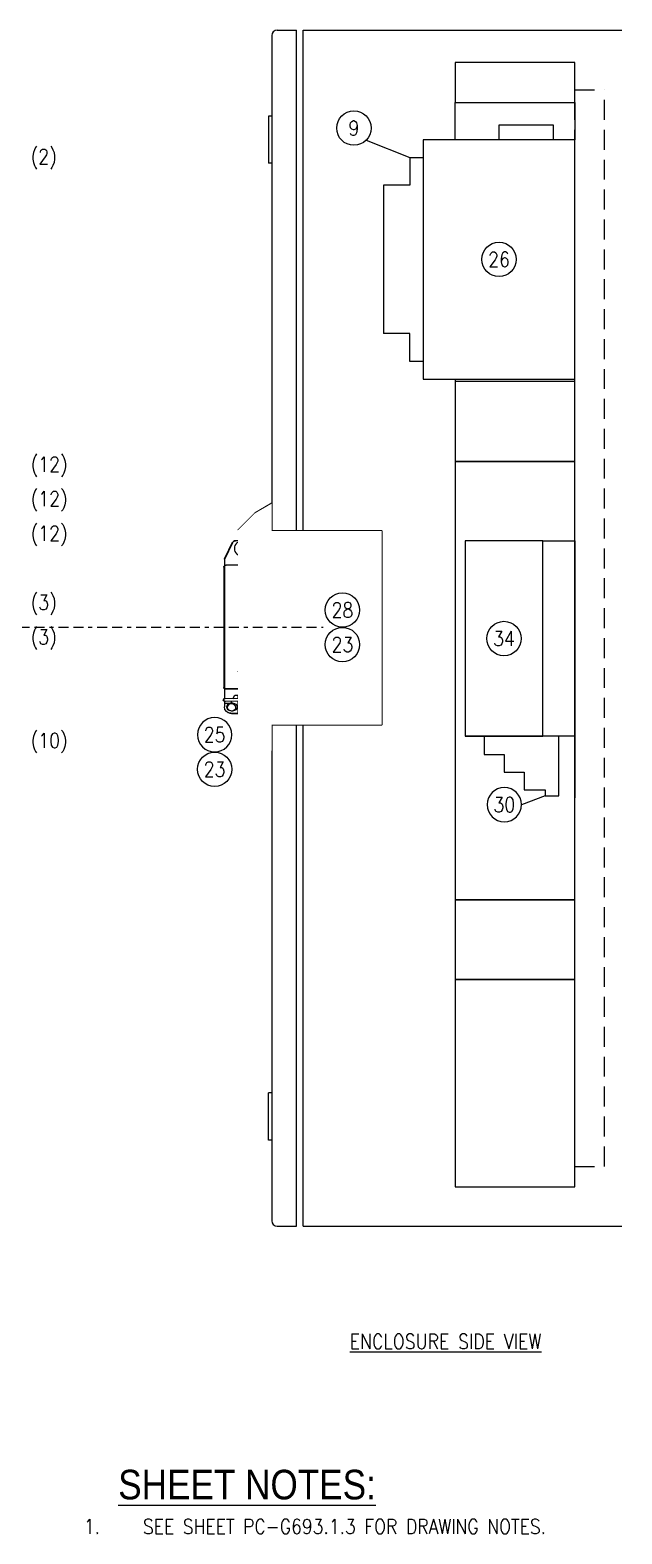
# Model space of a CAD drawing. Header units: inches. Extents: x -4 to 280, y -9 to 35.
# Drawn here: x 57.94 to 72.79, y -7.72 to 30 of the extents above; entities that cross this region are included whole.
import ezdxf
from ezdxf.enums import TextEntityAlignment as Align

# ---------------------------------------------------------------- set-up
doc = ezdxf.new("R2010")
doc.units = ezdxf.units.IN
doc.header["$LTSCALE"] = 0.5
doc.header["$MEASUREMENT"] = 0
doc.set_wipeout_variables(frame=1)
doc.linetypes.add('BORDER', pattern=[1.75, 0.5, -0.25, 0.5, -0.25, 0, -0.25])
doc.linetypes.add('DASHED', pattern=[0.75, 0.5, -0.25])
doc.layers.get('Defpoints').update_dxf_attribs({"color": 252})
for name, color, linetype, lineweight in [('E-EQPM', 6, 'Continuous', 35), ('G-Anno-Sheet-Note @ 4', 151, 'Continuous', 25), ('G-Anno-Std-Note', 151, 'Continuous', 25), ('G-Anno-Std-Note @ 4', 151, 'Continuous', 25), ('粗实线', 7, 'Continuous', 30)]:
    doc.layers.add(name, color=color, linetype=linetype, lineweight=lineweight)
doc.layers.add('E-POWR-IDEN @ 4', color=11, linetype='Continuous')
doc.layers.add('MODEL', color=7, linetype='Continuous')
doc.styles.add('Note', font='romans.shx', dxfattribs={"width": 0.75})
doc.styles.add('RomanS', font='romans.shx', dxfattribs={"width": 0.85})

# ---------------------------------------------------------------- blocks, each defined once
blk = doc.blocks.new('Anno_Circle')
at = {"color": 0, "linetype": 'ByBlock', "lineweight": -2}
blk.add_circle((0, 0), 1.15, dxfattribs=at)
at = {"color": 0, "linetype": 'ByBlock', "lineweight": -2, "style": 'Note', "width": 0.85}
blk.add_attdef('ID', text='', height=1, dxfattribs=at).set_placement((0, 0), align=Align.MIDDLE)
blk = doc.blocks.new('ProgrmgPort_Graceport-R2-K3RF0-(Side View)')
at = {"color": 7, "linetype": 'Continuous'}
for p, q in [((0.394, 2.094), (0.394, 1.889)), ((0.394, 1.889), (0.394, 1.85)), ((0.472, 2.173), (1.13, 2.173)), ((-0.039, 1.633), (-0.039, -1.633)), ((-0.039, 1.633), (0, 1.633)), ((0.394, 1.771), (0, 1.771)), ((0, 1.771), (0, 1.653)), ((0, 1.653), (0, -1.653)), ((0.394, 1.771), (0.394, 1.653)), ((0.394, 1.653), (0.394, -1.653)), ((0.972, 1.653), (0.394, 1.653)), ((0.846, 1.7), (0.846, 1.653)), ((0.846, 1.653), (0.846, 1.346)), ((1.13, 1.779), (0.925, 1.779)), ((0.846, 1.346), (0.846, -1.346)), ((0.846, -1.346), (0.846, -1.653)), ((-0.039, -1.633), (0, -1.633)), ((0, -1.653), (0, -1.889)), ((0.394, -1.771), (0, -1.771)), ((0.972, -1.653), (0.394, -1.653)), ((0.394, -1.653), (0.394, -1.771)), ((0.571, -1.728), (0.571, -1.653)), ((0.846, -1.785), (0.846, -1.653)), ((0.846, -2.165), (0.846, -1.844)), ((0.866, -1.85), (0.846, -1.85)), ((0, -2.165), (0, -1.889)), ((0.487, -2.165), (0, -2.165)), ((0.571, -1.988), (0.571, -1.92)), ((1.405, -2.165), (0.575, -2.165))]:
    blk.add_line(p, q, dxfattribs=at)
for p, q in [((0.437, -1.781), (1.583, -1.793)), ((1.582, -1.852), (0.437, -1.84)), ((0.59, -1.988), (0.571, -1.988))]:
    blk.add_line(p, q)
blk.add_circle((1.13, 1.976), 0.0886, dxfattribs=at)
blk.add_circle((1.13, 1.976), 0.0472)
for centre, radius, start, end in [((0.472, 2.094), 0.0787, 90, 180), ((1.13, 1.976), 0.197, 0, 90), ((1.13, 1.976), 0.197, 270, 0), ((0.315, 1.85), 0.0787, 270, 0), ((0.925, 1.7), 0.0787, 90, 180), ((0.708, -1.85), 0.0649, 173.1878, 5.6309), ((0.708, -1.85), 0.138, 328.9973, 0), ((1.405, -2.007), 0.0984, 297.9843, 246.9261), ((1.405, -2.007), 0.157, 270, 295.6612)]:
    blk.add_arc(centre, radius, start, end, dxfattribs=at)
at = {"layer": '粗实线', "lineweight": 18}
for p, q in [((1.309, 2.173), (1.031, 2.173)), ((0.972, 1.779), (0.953, 1.779)), ((0.972, 1.779), (0.972, -1.645)), ((0.972, 1.641), (0.972, 0.008)), ((1.543, 1.563), (1.13, 1.563)), ((1.582, 1.711), (1.582, 1.548)), ((1.582, 1.523), (1.582, -1.793)), ((1.602, 1.504), (1.602, -1.507)), ((0.866, -1.845), (0.866, -2.118)), ((0.866, -1.845), (0.866, -2.118)), ((0.972, -1.645), (0.972, -1.787)), ((0.972, -1.645), (0.972, -1.787)), ((1.326, -1.704), (0.972, -1.704)), ((0.972, -1.846), (0.972, -2.118)), ((1.248, -1.704), (1.248, -1.789)), ((1.248, -1.848), (1.248, -2.157)), ((1.37, -1.791), (1.326, -1.704)), ((1.425, -1.901), (1.399, -1.85)), ((1.582, -1.852), (1.582, -1.999)), ((1.582, -1.862), (1.582, -1.901)), ((0.972, -2.118), (0.866, -2.118)), ((0.972, -2.118), (0.972, -2.157)), ((0.972, -2.118), (0.972, -2.157)), ((1.425, -2.157), (0.972, -2.157)), ((1.366, -1.901), (1.425, -1.901)), ((1.425, -2.098), (1.366, -2.098)), ((1.582, -1.901), (1.425, -1.901))]:
    blk.add_line(p, q, dxfattribs=at)
at = {"layer": '粗实线', "ltscale": 2}
for p, q in [((1.578, 1.728), (1.379, 2.129)), ((1.09, 1.72), (0.972, 1.72)), ((1.13, -1.665), (1.13, 1.681)), ((1.582, -1.547), (1.13, -1.547))]:
    blk.add_line(p, q, dxfattribs=at)
at = {"layer": '粗实线', "color": 7, "linetype": 'Continuous'}
for p, q in [((0.354, -1.807), (0.354, -1.814)), ((0.708, -1.728), (0.433, -1.728)), ((0.827, -2.032), (0.827, -1.844)), ((0.433, -1.893), (0.512, -1.893)), ((0.496, -2.187), (0.655, -2.462)), ((0.565, -2.148), (0.724, -2.423)), ((0.59, -2.118), (0.582, -2.118)), ((0.59, -1.972), (0.59, -2.032)), ((0.59, -2.032), (0.59, -2.118)), ((0.59, -2.118), (0.827, -2.118)), ((0.827, -2.118), (0.827, -2.032)), ((0.645, -2.502), (0.568, -2.547)), ((0.568, -2.547), (0.607, -2.615))]:
    blk.add_line(p, q, dxfattribs=at)
at = {"layer": '粗实线'}
for p, q in [((0.684, -2.57), (0.607, -2.615)), ((0.655, -2.462), (0.724, -2.423))]:
    blk.add_line(p, q, dxfattribs=at)
at = {"layer": '粗实线', "ltscale": 2}
for centre, radius, start, end in [((1.309, 2.094), 0.0787, 26.4279, 90), ((1.09, 1.681), 0.0394, 0, 90), ((1.543, 1.711), 0.0394, 360, 26.4279)]:
    blk.add_arc(centre, radius, start, end, dxfattribs=at)
at = {"layer": '粗实线', "lineweight": 18}
for centre, radius, start, end in [((1.543, 1.523), 0.0394, 0, 90), ((1.543, 1.504), 0.059, 0, 90), ((1.563, -1.507), 0.0394, 300, 0), ((1.09, -1.665), 0.0394, 270, 0), ((1.582, -1.822), 0.0394, 227.9997, 270), ((1.582, -1.822), 0.0394, 90, 130.819), ((1.366, -1.999), 0.0984, 90, 270), ((1.425, -1.999), 0.0984, 270, 90), ((1.425, -1.999), 0.157, 270, 0)]:
    blk.add_arc(centre, radius, start, end, dxfattribs=at)
at = {"layer": '粗实线', "color": 7, "linetype": 'Continuous'}
for centre, radius, start, end in [((0.433, -1.807), 0.0787, 153.2563, 180), ((0.433, -1.814), 0.0787, 180, 270), ((0.433, -1.807), 0.0787, 90, 120), ((0.437, -1.811), 0.0335, 61.3369, 297.4818), ((0.708, -1.846), 0.118, 31.1634, 90), ((1.582, -1.822), 0.0295, 269.4093, 89.4093), ((0.582, -2.138), 0.0984, 84.9106, 210), ((0.512, -1.972), 0.0787, 0, 90), ((0.582, -2.138), 0.0197, 90, 210), ((0.63, -2.477), 0.029, 300, 30), ((0.63, -2.477), 0.108, 300, 30)]:
    blk.add_arc(centre, radius, start, end, dxfattribs=at)
at = {"layer": '粗实线'}
for centre, radius, start, end in [((0.437, -1.811), 0.0295, 89.4093, 269.4093), ((0.708, -1.85), 0.06, 172.6755, 6.1432), ((0.708, -1.85), 0.0472, 170.8396, 7.9791)]:
    blk.add_arc(centre, radius, start, end, dxfattribs=at)

msp = doc.modelspace()

# ---------------------------------------------------------------- linework, layer by layer
for p, q in [((68.6045, 27.24721), (68.6045, 28.18415)), ((71.6045, 28.18415), (71.6045, 27.24721)), ((69.7045, 27.24721), (69.7045, 27.62594)), ((69.7045, 27.62594), (71.06492, 27.62594)), ((71.06492, 27.62594), (71.06492, 27.24721)), ((71.6045, 27.24721), (67.8045, 27.24721)), ((67.8045, 27.24721), (67.8045, 21.24721)), ((71.6045, 21.24721), (71.6045, 27.24721)), ((67.8045, 21.24721), (71.6045, 21.24721)), ((68.6045, 21.24721), (68.6045, 21.18297)), ((70.8045, 17.18975), (71.6045, 17.18975)), ((71.6045, 17.18975), (71.6045, 10.73975)), ((63.575, 13.49385), (63.15, 13.91885)), ((64, 13.24848), (63.575, 13.49385)), ((71.6045, 12.28806), (68.8545, 12.28806)), ((69.33475, 12.28806), (69.33475, 11.82606)), ((71.20975, 10.79639), (71.20975, 12.28806)), ((69.33475, 11.82606), (69.83475, 11.82606)), ((69.83475, 11.82606), (69.83475, 11.38606)), ((69.83475, 11.38606), (70.33475, 11.38606)), ((69.83475, 11.38606), (70.33475, 11.38606)), ((70.33475, 11.38606), (70.33475, 10.94606)), ((70.33475, 10.94606), (70.866, 10.94606)), ((70.866, 10.94606), (70.866, 10.79639)), ((70.866, 10.79639), (71.20975, 10.79639)), ((71.03788, 10.79639), (71.20975, 10.79639))]:
    msp.add_line(p, q)
at = {"color": 1}
for p, q in [((67.46864, 26.80597), (67.46864, 26.10784)), ((67.46864, 26.80597), (67.8045, 26.80597)), ((67.46864, 26.10784), (66.80136, 26.10784)), ((66.80136, 26.10784), (66.80136, 22.38599)), ((67.46864, 22.38599), (66.80136, 22.38599)), ((67.46864, 21.68787), (67.46864, 22.38599)), ((67.8045, 21.68787), (67.46864, 21.68787))]:
    msp.add_line(p, q, dxfattribs=at)
for points in [[(71.6045, 29.18415), (68.6045, 29.18415), (68.6045, 28.18415), (71.6045, 28.18415)], [(71.6045, 21.18297), (68.6045, 21.18297), (68.6045, 19.18297), (71.6045, 19.18297)], [(71.6045, 19.18297), (68.6045, 19.18297), (68.6045, 8.18415), (71.6045, 8.18415)], [(70.8045, 17.18975), (68.8545, 17.18975), (68.8545, 12.28806), (70.8045, 12.28806)], [(71.6045, 8.18415), (68.6045, 8.18415), (68.6045, 6.18415), (71.6045, 6.18415)], [(71.6045, 6.18415), (68.6045, 6.18415), (68.6045, 0.98528), (71.6045, 0.98528)]]:
    msp.add_lwpolyline(points, close=True)
at = {"layer": 'Defpoints'}
msp.add_line((64, 12.5716), (64, 18.12239), dxfattribs=at)
at = {"layer": 'E-EQPM', "color": 6}
for p, q in [((64, 18.12239), (63.575, 17.87701)), ((63.575, 17.87701), (63.15, 17.45201))]:
    msp.add_line(p, q, dxfattribs=at)
msp.add_lwpolyline([(64, 12.5805), (66.761, 12.5805), (66.761, 17.4325), (64, 17.4325)], close=True, dxfattribs=at)
at = {"layer": 'G-Anno-Std-Note'}
for p, q in [((66.36829, 27.23534), (67.46864, 26.80597)), ((70.866, 10.79639), (70.27151, 10.57074))]:
    msp.add_line(p, q, dxfattribs=at)
at = {"layer": 'MODEL'}
for p, q in [((64, 29.86334), (64, 0.13666)), ((64.1375, 30.00084), (64.625, 30.00084)), ((64.625, -0.00084), (64.625, 30.00084)), ((64.7895, -0.00084), (64.7895, 30.00084)), ((64.7895, 30.00084), (72.7895, 30.00084)), ((63.922, 27.84234), (63.922, 26.66034)), ((64, 27.84234), (63.922, 27.84234)), ((64, 26.66034), (63.922, 26.66034)), ((63.922, 2.15766), (63.922, 3.33966)), ((64, 3.33966), (63.922, 3.33966)), ((64, 2.15766), (63.922, 2.15766)), ((64.1375, -0.00084), (64.625, -0.00084)), ((64.7895, -0.00084), (72.7895, -0.00084))]:
    msp.add_line(p, q, dxfattribs=at)
at = {"layer": 'MODEL', "linetype": 'DASHED', "ltscale": 2}
for p, q in [((71.6045, 1.49916), (71.6045, 28.50084)), ((71.6045, 28.50084), (72.3545, 28.50084)), ((72.3545, 1.49916), (72.3545, 28.50084)), ((71.6045, 1.49916), (72.3545, 1.49916))]:
    msp.add_line(p, q, dxfattribs=at)
at = {"layer": 'MODEL'}
for centre, start, end in [((64.1375, 29.86334), 90, 180), ((64.1375, 0.13666), 180, 270)]:
    msp.add_arc(centre, 0.1375, start, end, dxfattribs=at)

# ---------------------------------------------------------------- block references
at = {"xscale": -1}
msp.add_blockref('ProgrmgPort_Graceport-R2-K3RF0-(Side View)', (64.39722, 15.02062), dxfattribs=at)
at = {"layer": 'G-Anno-Std-Note @ 4', "xscale": 0.375, "yscale": 0.375, "zscale": 0.375}
for p, values in [((66.06207, 27.54156), {'ID': '9'}), ((69.7045, 24.24721), {'ID': '26'}), ((69.8295, 14.7389), {'ID': '34'})]:
    msp.add_blockref('Anno_Circle', p, dxfattribs=at).add_auto_attribs(values)
at = {"layer": 'G-Anno-Std-Note @ 4'}
ref = msp.add_blockref('Anno_Circle', (62.56693, 12.32509), dxfattribs=dict(at, xscale=-0.375, yscale=0.375, zscale=0.375))
ref.add_attrib('ID', '25', dxfattribs={"layer": '0', "color": 0, "linetype": 'ByBlock', "lineweight": -2, "height": 0.375, "style": 'Note', "width": 0.85}).set_placement((62.56693, 12.32509), align=Align.MIDDLE)
ref = msp.add_blockref('Anno_Circle', (69.8384, 10.57257), dxfattribs=dict(at, xscale=-0.375, yscale=0.375, zscale=0.375, rotation=180))
ref.add_attrib('ID', '30', dxfattribs={"layer": '0', "color": 0, "linetype": 'ByBlock', "lineweight": -2, "height": 0.375, "style": 'Note', "width": 0.85}).set_placement((69.8384, 10.57257), align=Align.MIDDLE)

# ---------------------------------------------------------------- texts
at = {"layer": 'E-POWR-IDEN @ 4', "insert": (68.36228, -3.08057), "char_height": 0.375, "width": 21.5382608, "attachment_point": 8, "style": 'RomanS'}
msp.add_mtext('{\\LENCLOSURE SIDE VIEW}', dxfattribs=at)
at = {"layer": 'G-Anno-Sheet-Note @ 4', "insert": (59.28314, -6.11174), "char_height": 0.37125, "width": 20.0368339, "attachment_point": 1, "style": 'RomanS'}
msp.add_mtext('\\A1;{\\fArial|b0|i0|c0|p34;\\H2x;\\W1;   \\W0.85;\\LSHEET NOTES:\\H0.5x;\\P\\pi-1.485,l1.485,t1.485;}1.^ISEE SHEET PC-G693.1.3 FOR DRAWING NOTES.{\\H2x; }', dxfattribs=at)
at = {"layer": 'G-Anno-Std-Note @ 4', "style": 'RomanS', "width": 0.85}
for s, p in [('(2)', (57.94957, 26.82845)), ('(12)', (57.94957, 19.10993)), ('(12)', (57.94957, 18.24379)), ('(12)', (57.94957, 17.37765)), ('(3)', (57.94957, 15.64538)), ('(3)', (57.94957, 14.77924)), ('(10)', (57.94957, 12.18083))]:
    msp.add_text(s, height=0.375, dxfattribs=at).set_placement(p, align=Align.MIDDLE_LEFT)

# ---------------------------------------------------------------- next in the draw order: wipeouts: each hides what was drawn before it
at = {"color": 6}
msp.add_wipeout([(64, 18.12239), (63.575, 17.87701), (63.15, 17.45201), (63.15, 12.59009), (63.575, 12.16509), (64, 11.91971), (64, 12.5805), (64, 17.41684)], dxfattribs=at).dxf.layer = 'E-EQPM'

# ---------------------------------------------------------------- next in the draw order: block references
at = {"layer": 'G-Anno-Std-Note @ 4', "xscale": 0.375, "yscale": 0.375, "zscale": 0.375}
msp.add_blockref('Anno_Circle', (62.56693, 11.45886), dxfattribs=at).add_auto_attribs({'ID': '23'})

# ---------------------------------------------------------------- next in the draw order: wipeouts: each hides what was drawn before it
at = {"color": 6}
msp.add_wipeout([(64, 17.4325), (64, 12.5805), (64.625, 12.5805), (64.625, 17.4325)], dxfattribs=at).dxf.layer = 'E-EQPM'

# ---------------------------------------------------------------- next in the draw order: wipeouts: each hides what was drawn before it
msp.add_wipeout([(64.7895, 17.4325), (64.625, 17.4325), (64.625, 12.5805), (64.7895, 12.5805)], dxfattribs=at).dxf.layer = 'E-EQPM'

# ---------------------------------------------------------------- next in the draw order: wipeouts: each hides what was drawn before it
msp.add_wipeout([(64.7895, 12.5805), (66.761, 12.5805), (66.761, 17.4325), (64.7895, 17.4325)], dxfattribs=at).dxf.layer = 'E-EQPM'

# ---------------------------------------------------------------- next in the draw order: linework, layer by layer
at = {"layer": 'Defpoints', "linetype": 'BORDER'}
msp.add_line((9.89741, 15.02062), (65.29296, 15.02062), dxfattribs=at)

# ---------------------------------------------------------------- next in the draw order: block references
at = {"layer": 'G-Anno-Std-Note @ 4', "xscale": 0.375, "yscale": 0.375, "zscale": 0.375}
for p, values in [((65.77525, 15.45373), {'ID': '28'}), ((65.77525, 14.5875), {'ID': '23'})]:
    msp.add_blockref('Anno_Circle', p, dxfattribs=at).add_auto_attribs(values)

doc.saveas('drawing.dxf')
